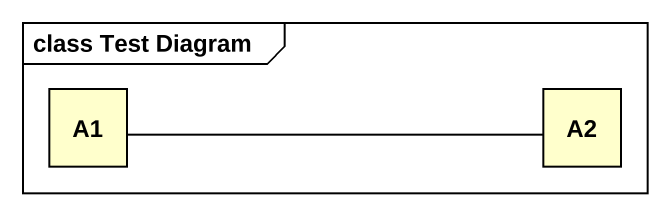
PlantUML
@startuml
mainframe class Test Diagram
hide circle
hide empty members
class A1
class A2
A1 -right- A2
@enduml
